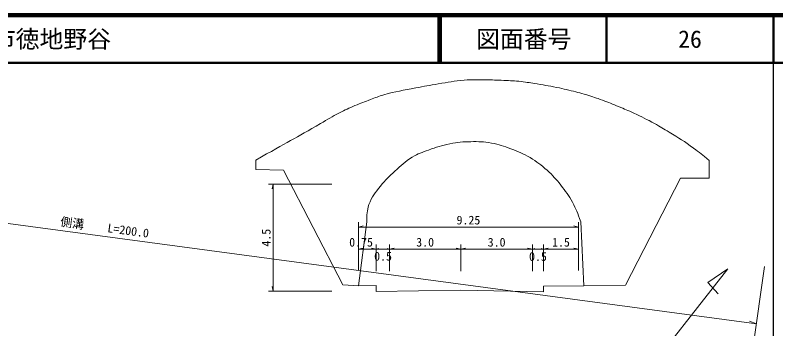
# Model space of a CAD drawing. Units: millimetres, scale not verified, with parts at other scales. Extents: x 40000 to 680000, y 20000 to 380000.
# Drawn here: x 419928 to 579500, y 314289 to 380000 of the extents above; entities that cross this region are included whole.
import ezdxf
from ezdxf.enums import TextEntityAlignment as Align

# ---------------------------------------------------------------- set-up
doc = ezdxf.new("R2010")
doc.units = ezdxf.units.MM
doc.header["$LTSCALE"] = 1000
for name, color, linetype, lineweight in [('M-BGD', 7, 'Continuous', 13), ('M-BMK-SRVR', 3, 'Continuous', 13), ('M-STR-HTXT', 7, 'Continuous', 13), ('M-TTL', 2, 'Continuous', 140), ('M-TTL-BAND', 7, 'Continuous', 25), ('M-TTL-LINE', 7, 'Continuous', 50)]:
    doc.layers.add(name, color=color, linetype=linetype, lineweight=lineweight)
doc.layers.add('M-TTL-TXT', color=7, linetype='Continuous')
doc.styles.add('ＭＳ ゴシック', font='')
doc.styles.get('ＭＳ ゴシック').set_extended_font_data('MS Gothic')

msp = doc.modelspace()

# ---------------------------------------------------------------- linework, layer by layer
at = {"layer": 'M-BGD'}
for p, q in [((470401, 347644), (470401, 349650)), ((565536, 345850), (565536, 349550)), ((476196, 347500), (470401, 347644)), ((488671, 323500), (476196, 347500)), ((548001, 323400), (559536, 345850)), ((559536, 345850), (565536, 345850)), ((486362, 344592), (473055, 344592)), ((474055, 344592), (473805, 343592)), ((474055, 322146), (474055, 344592)), ((491926, 323300), (493679, 336700)), ((538571, 336700), (539226, 323300)), ((491926, 326481), (491926, 336605)), ((491926, 335605), (492926, 335855)), ((491926, 335605), (538102, 335605)), ((538102, 335605), (537102, 335855)), ((538102, 326481), (538102, 336605)), ((491926, 328350), (491926, 331960)), ((495686, 326358), (495686, 331960)), ((495686, 328350), (495686, 331960)), ((498431, 326358), (498431, 331960)), ((498431, 326358), (498431, 331960)), ((513431, 326358), (513431, 331960)), ((513431, 326358), (513431, 331960)), ((528431, 326358), (528431, 331960)), ((528431, 326358), (528431, 331960)), ((530771, 326358), (530771, 331960)), ((530771, 328250), (530771, 331960)), ((538102, 328250), (538102, 331960)), ((491926, 330960), (492926, 331210)), ((491926, 330960), (495686, 330960)), ((495686, 330960), (494686, 331210)), ((495686, 330960), (496186, 331085)), ((495686, 330960), (498431, 330960)), ((498431, 330960), (497931, 331085)), ((498431, 330960), (499431, 331210)), ((498431, 330960), (513431, 330960)), ((513431, 330960), (512431, 331210)), ((513431, 330960), (514431, 331210)), ((513431, 330960), (528431, 330960)), ((528431, 330960), (527431, 331210)), ((528431, 330960), (528931, 331085)), ((528431, 330960), (530771, 330960)), ((530771, 330960), (530271, 331085)), ((530771, 330960), (531771, 331210)), ((530771, 330960), (538102, 330960)), ((538102, 330960), (537102, 331210)), ((548608, 300320), (569448, 326884)), ((569448, 326884), (565242, 324010)), ((565242, 324010), (567395, 321594)), ((474055, 322146), (473805, 323146)), ((491926, 323300), (488671, 323500)), ((495686, 323350), (491926, 323300)), ((495686, 322100), (495686, 323350)), ((513431, 322400), (495686, 322100)), ((530771, 322000), (513431, 322400)), ((530771, 323250), (539226, 323300)), ((530771, 323250), (530771, 322000)), ((539226, 323300), (548001, 323400)), ((486362, 322146), (473055, 322146))]:
    msp.add_line(p, q, dxfattribs=at)
for points, knots in [([(470401, 349650), (477029, 353350), (478717, 354273), (484012, 357300), (485549, 358178), (486361, 358761), (487942, 359555), (489198, 360185), (489913, 360517), (491208, 361062), (492468, 361592), (493189, 361854), (494469, 362334), (495545, 362738), (496139, 362991), (497241, 363315), (499813, 364071), (501324, 364222), (503952, 364750), (505787, 365119), (506821, 365293), (508667, 365600), (510785, 365953), (511965, 366232), (514106, 366400), (515856, 366537), (516845, 366466), (518601, 366450), (520097, 366437), (520936, 366423), (522431, 366350), (523852, 366280), (524650, 366249), (526066, 366100), (527379, 365961), (528106, 365810), (529411, 365600), (531258, 365302), (532290, 365115), (534126, 364750), (534889, 364598), (535310, 364485), (536066, 364300), (537546, 363938), (538374, 363728), (539836, 363300), (541136, 362919), (541852, 362663), (543126, 362200), (544470, 361712), (545206, 361392), (546531, 360850), (547778, 360340), (548481, 360063), (549706, 359500), (551439, 358703), (552384, 358201), (554066, 357300), (555287, 356646), (555941, 356225), (557121, 355500), (559157, 354249), (560318, 353570), (562241, 352150), (563559, 351176), (564009, 350827), (565536, 349550)], [0, 0, 0, 0, 1, 1, 1, 2, 2, 2, 3, 3, 3, 4, 4, 4, 5, 5, 5, 6, 6, 6, 7, 7, 7, 8, 8, 8, 9, 9, 9, 10, 10, 10, 11, 11, 11, 12, 12, 12, 13, 13, 13, 14, 14, 14, 15, 15, 15, 16, 16, 16, 17, 17, 17, 18, 18, 18, 19, 19, 19, 20, 20, 20, 21, 21, 21, 22, 22, 22, 22]), ([(493679, 336700), (493675, 338266), (493727, 338947), (494151, 340300), (494686, 342012), (495486, 342775), (496576, 344200), (497602, 345542), (498350, 346154), (499591, 347300), (500934, 348541), (501677, 349278), (503226, 350250), (504461, 351026), (505277, 351245), (506646, 351750), (508360, 352383), (509349, 352690), (511141, 353050), (512821, 353387), (513792, 353475), (515506, 353500), (517201, 353525), (518166, 353497), (519836, 353200), (521480, 352908), (522376, 352586), (523941, 352000), (525556, 351395), (526466, 351029), (527951, 350150), (529447, 349265), (530231, 348660), (531526, 347500), (532753, 346401), (533360, 345689), (534386, 344400), (535445, 343069), (536019, 342292), (536836, 340800), (537671, 339275), (537894, 338629), (538571, 336700)], [0, 0, 0, 0, 1, 1, 1, 2, 2, 2, 3, 3, 3, 4, 4, 4, 5, 5, 5, 6, 6, 6, 7, 7, 7, 8, 8, 8, 9, 9, 9, 10, 10, 10, 11, 11, 11, 12, 12, 12, 13, 13, 13, 14, 14, 14, 14])]:
    msp.add_open_spline(points, degree=3, knots=knots, dxfattribs=at)
at = {"layer": 'M-BMK-SRVR'}
msp.add_line((577154, 327329), (568297, 265724), dxfattribs=at)
at = {"layer": 'M-STR-HTXT'}
for p, q in [((377750, 341826), (575425, 315304)), ((575425, 315304), (573988, 315875))]:
    msp.add_line(p, q, dxfattribs=at)
at = {"layer": 'M-TTL'}
msp.add_line((680000, 380000), (40000, 380000), dxfattribs=at)
at = {"layer": 'M-TTL-BAND'}
msp.add_line((579000, 20000), (579000, 370000), dxfattribs=at)
at = {"layer": 'M-TTL-LINE'}
for p, q in [((508747, 380000), (508747, 370000)), ((509247, 380000), (509247, 370000)), ((543997, 380000), (543997, 370000)), ((579000, 380000), (579000, 370000)), ((40000, 370000), (680000, 370000))]:
    msp.add_line(p, q, dxfattribs=at)

# ---------------------------------------------------------------- texts
at = {"layer": 'M-BGD', "style": 'ＭＳ ゴシック'}
for s, p in [('9.25', (515014, 335605)), ('0.75', (492491, 330960)), ('3.0', (505931, 330960)), ('3.0', (520931, 330960)), ('1.5', (534436, 330960)), ('0.5', (497098, 328025)), ('0.5', (529601, 327966))]:
    msp.add_text(s, height=1833, dxfattribs=at).set_placement(p, align=Align.BOTTOM_CENTER)
msp.add_text('4.5', height=1833, rotation=90, dxfattribs=at).set_placement((474055, 333369), align=Align.BOTTOM_CENTER)
at = {"layer": 'M-STR-HTXT', "style": 'ＭＳ ゴシック'}
msp.add_text('側溝\u3000  L=200.0', height=1833, rotation=352.358, dxfattribs=at).set_placement((429223, 335320), align=Align.BOTTOM_LEFT)
at = {"layer": 'M-TTL-TXT', "style": 'ＭＳ ゴシック'}
msp.add_text('山口市徳地野谷', height=3666, dxfattribs=at).set_placement((405024, 375000), align=Align.MIDDLE_LEFT)
for s, p in [('図面番号', (526622, 375000)), ('26', (561497, 375000))]:
    msp.add_text(s, height=3666, dxfattribs=at).set_placement(p, align=Align.MIDDLE_CENTER)

doc.saveas('drawing.dxf')
